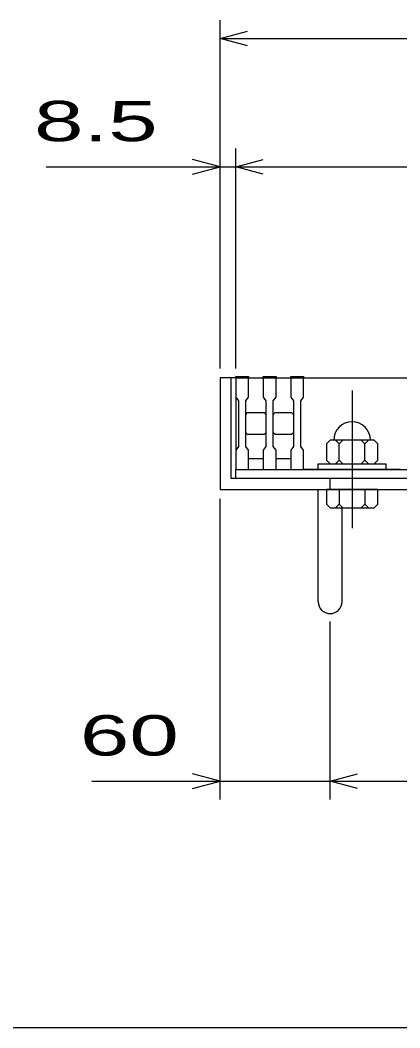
# Model space of a CAD drawing. Units: millimetres, scale not verified. Extents: x -1820 to 1731, y -1282 to 1054.
# Drawn here: x -1469 to -1262, y -1146 to -597 of the extents above; entities that cross this region are included whole.
import ezdxf
from ezdxf.enums import TextEntityAlignment as Align

# ---------------------------------------------------------------- set-up
doc = ezdxf.new("R2010")
doc.units = ezdxf.units.MM
doc.header["$LTSCALE"] = 10
doc.linetypes.add('CHAIN', pattern=[18.5, 12, -1.5, 3.5, -1.5])
for name, color, linetype, lineweight in [('0_2', 150, 'Continuous', 25), ('16', 3, 'Continuous', 25), ('19', 6, 'Continuous', 25), ('22', 4, 'Continuous', 25)]:
    doc.layers.add(name, color=color, linetype=linetype, lineweight=lineweight)
doc.styles.add('ベクトル', font='')
doc.styles.get('ベクトル').set_extended_font_data('ベクトル')

msp = doc.modelspace()

# ---------------------------------------------------------------- linework, layer by layer
at = {"layer": '0_2'}
msp.add_line((1731, -1146.5), (-1729, -1146.5), dxfattribs=at)
at = {"layer": '16'}
for p, q in [((-1351.5, -792), (-1351.5, -791.3)), ((-1351.5, -791.3), (-1344.5, -791.3)), ((-1351.5, -792), (-1351.5, -802.5)), ((-1344.5, -792), (-1351.5, -792)), ((-1351.5, -792), (-1351.5, -836)), ((-1351.5, -792), (-851.5, -792)), ((-1344.5, -791.3), (-1344.5, -792)), ((-1344.5, -802.5), (-1344.5, -792)), ((-1336.5, -792), (-1336.5, -791.3)), ((-1336.5, -791.3), (-1329.5, -791.3)), ((-1336.5, -792), (-1336.5, -802.5)), ((-1329.5, -792), (-1336.5, -792)), ((-1329.5, -791.3), (-1329.5, -792)), ((-1329.5, -802.5), (-1329.5, -792)), ((-1321.5, -792), (-1321.5, -791.3)), ((-1321.5, -791.3), (-1314.5, -791.3)), ((-1321.5, -792), (-1321.5, -802.5)), ((-1314.5, -792), (-1321.5, -792)), ((-1314.5, -791.3), (-1314.5, -792)), ((-1314.5, -802.5), (-1314.5, -792)), ((-1314.5, -792), (-1261.5, -792)), ((-1351.5, -802.5), (-1350, -804.5)), ((-1350, -804.5), (-1350, -829.5)), ((-1346, -804.5), (-1344.5, -802.5)), ((-1346, -829.5), (-1346, -804.5)), ((-1336.5, -802.5), (-1335, -804.5)), ((-1335, -804.5), (-1335, -829.5)), ((-1331, -804.5), (-1329.5, -802.5)), ((-1331, -829.5), (-1331, -804.5)), ((-1321.5, -802.5), (-1320, -804.5)), ((-1320, -804.5), (-1320, -829.5)), ((-1316, -804.5), (-1314.5, -802.5)), ((-1316, -829.5), (-1316, -804.5)), ((-1346, -812), (-1345, -811)), ((-1345, -811), (-1336, -811)), ((-1336, -811), (-1335, -812)), ((-1331, -812), (-1330, -811)), ((-1330, -811), (-1321, -811)), ((-1321, -811), (-1320, -812)), ((-1345, -823), (-1346, -822)), ((-1336, -823), (-1345, -823)), ((-1335, -822), (-1336, -823)), ((-1330, -823), (-1331, -822)), ((-1321, -823), (-1330, -823)), ((-1320, -822), (-1321, -823)), ((-1350, -829.5), (-1351.5, -831.5)), ((-1344.5, -831.5), (-1346, -829.5)), ((-1335, -829.5), (-1336.5, -831.5)), ((-1329.5, -831.5), (-1331, -829.5)), ((-1320, -829.5), (-1321.5, -831.5)), ((-1314.5, -831.5), (-1316, -829.5)), ((-1300, -826), (-1302, -828)), ((-1302, -828), (-1302, -837)), ((-1276, -826), (-1300, -826)), ((-1295, -828), (-1297, -826)), ((-1293, -826), (-1295, -828)), ((-1295, -837), (-1295, -828)), ((-1281, -828), (-1283, -826)), ((-1279, -826), (-1281, -828)), ((-1281, -837), (-1281, -828)), ((-1274, -828), (-1276, -826)), ((-1274, -837), (-1274, -828)), ((-1351.5, -831.5), (-1351.5, -842)), ((-1344.5, -842), (-1344.5, -831.5)), ((-1336.5, -831.5), (-1336.5, -842)), ((-1329.5, -842), (-1329.5, -831.5)), ((-1321.5, -831.5), (-1321.5, -842)), ((-1314.5, -842), (-1314.5, -831.5)), ((-1344.5, -836), (-1336.5, -836)), ((-1329.5, -836), (-1321.5, -836)), ((-1306.5, -842), (-1306.5, -839)), ((-1306.5, -839), (-1269.5, -839)), ((-1302, -837), (-1300, -839)), ((-1297, -839), (-1295, -837)), ((-1295, -837), (-1293, -839)), ((-1283, -839), (-1281, -837)), ((-1281, -837), (-1279, -839)), ((-1276, -839), (-1274, -837)), ((-1269.5, -839), (-1269.5, -842)), ((-1351.5, -842), (-1344.5, -842)), ((-1351.5, -842), (-851.5, -842)), ((-1351.5, -847), (-1351.5, -842)), ((-1336.5, -842), (-1329.5, -842)), ((-1321.5, -842), (-1314.5, -842)), ((-1261.5, -842), (-1314.5, -842)), ((-1269.5, -842), (-1306.5, -842)), ((-851.5, -847), (-1351.5, -847))]:
    msp.add_line(p, q, dxfattribs=at)
at = {"layer": '16', "linetype": 'CHAIN'}
msp.add_line((-1288, -799), (-1288, -874), dxfattribs=at)
at = {"layer": '16'}
msp.add_arc((-1288, -826), 10, 0, 180, dxfattribs=at)
at = {"layer": '19'}
for p, q in [((-1351.5, -792), (-1360, -792)), ((-1360, -792), (-1360, -853)), ((-1354, -847), (-1354, -792)), ((-346, -847), (-1354, -847)), ((-1300, -853), (-1300, -847)), ((-1360, -853), (-340, -853)), ((-1306.5, -914.11), (-1306.5, -853)), ((-1302, -853), (-1302, -861)), ((-1274, -853), (-1302, -853)), ((-1295, -853), (-1295, -861)), ((-1281, -853), (-1281, -861)), ((-1274, -861), (-1274, -853)), ((-1302, -861), (-1300, -863)), ((-1295, -861), (-1297, -863)), ((-1293, -863), (-1295, -861)), ((-1281, -861), (-1283, -863)), ((-1279, -863), (-1281, -861)), ((-1276, -863), (-1274, -861)), ((-1300, -863), (-1276, -863)), ((-1293.5, -914.11), (-1293.5, -863))]:
    msp.add_line(p, q, dxfattribs=at)
msp.add_arc((-1300, -914.11), 6.5, 180, 0, dxfattribs=at)
at = {"layer": '22'}
for p, q in [((-1360, -787), (-1360, -597)), ((-1360, -607), (-1345, -603)), ((-1345, -611), (-1360, -607)), ((-1360, -607), (-340, -607)), ((-1360, -787), (-1360, -667)), ((-1351.5, -787), (-1351.5, -667)), ((-1360, -677), (-1375, -673)), ((-1351.5, -677), (-1336.5, -673)), ((-1455, -677), (-1360, -677)), ((-1375, -681), (-1360, -677)), ((-1360, -677), (-1351.5, -677)), ((-1336.5, -681), (-1351.5, -677)), ((-1351.5, -677), (-851.5, -677)), ((-1360, -1022), (-1360, -858)), ((-1300, -1022), (-1300, -925)), ((-1360, -1012), (-1375, -1008)), ((-1300, -1012), (-1285, -1008)), ((-1430, -1012), (-1360, -1012)), ((-1375, -1016), (-1360, -1012)), ((-1360, -1012), (-1300, -1012)), ((-1285, -1016), (-1300, -1012)), ((-1300, -1012), (-400, -1012))]:
    msp.add_line(p, q, dxfattribs=at)

# ---------------------------------------------------------------- texts
at = {"layer": '22', "color": 2, "style": 'ベクトル', "width": 1.65}
for s, p in [(' 8.5 ', (-1475, -652)), (' 60 ', (-1450, -987))]:
    msp.add_text(s, height=21.99, dxfattribs=at).set_placement(p, align=Align.MIDDLE_LEFT)

doc.saveas('drawing.dxf')
